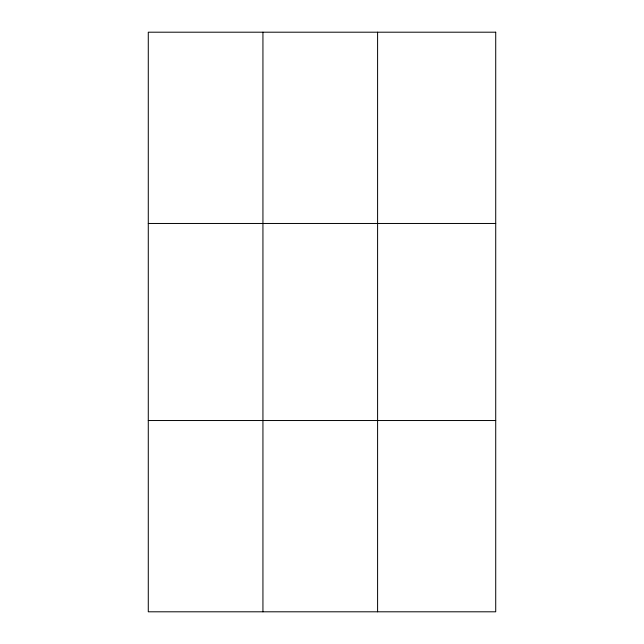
<?xml version="1.0" encoding="UTF-8"?>
<svg xmlns="http://www.w3.org/2000/svg" width="644" height="644" viewBox="0 0 644 644"><rect width="100%" height="100%" fill="white"/><g stroke="black" fill="none" stroke-linecap="round" stroke-linejoin="round"><path stroke-width="0.97" d="M262.937 611.8L262.937 32.2M377.593 611.8L377.593 32.2M148.281 223.468L495.719 223.468M148.281 420.532L495.719 420.532M495.719 32.2L495.719 611.8L148.281 611.8L148.281 32.2L495.719 32.2"/></g></svg>
